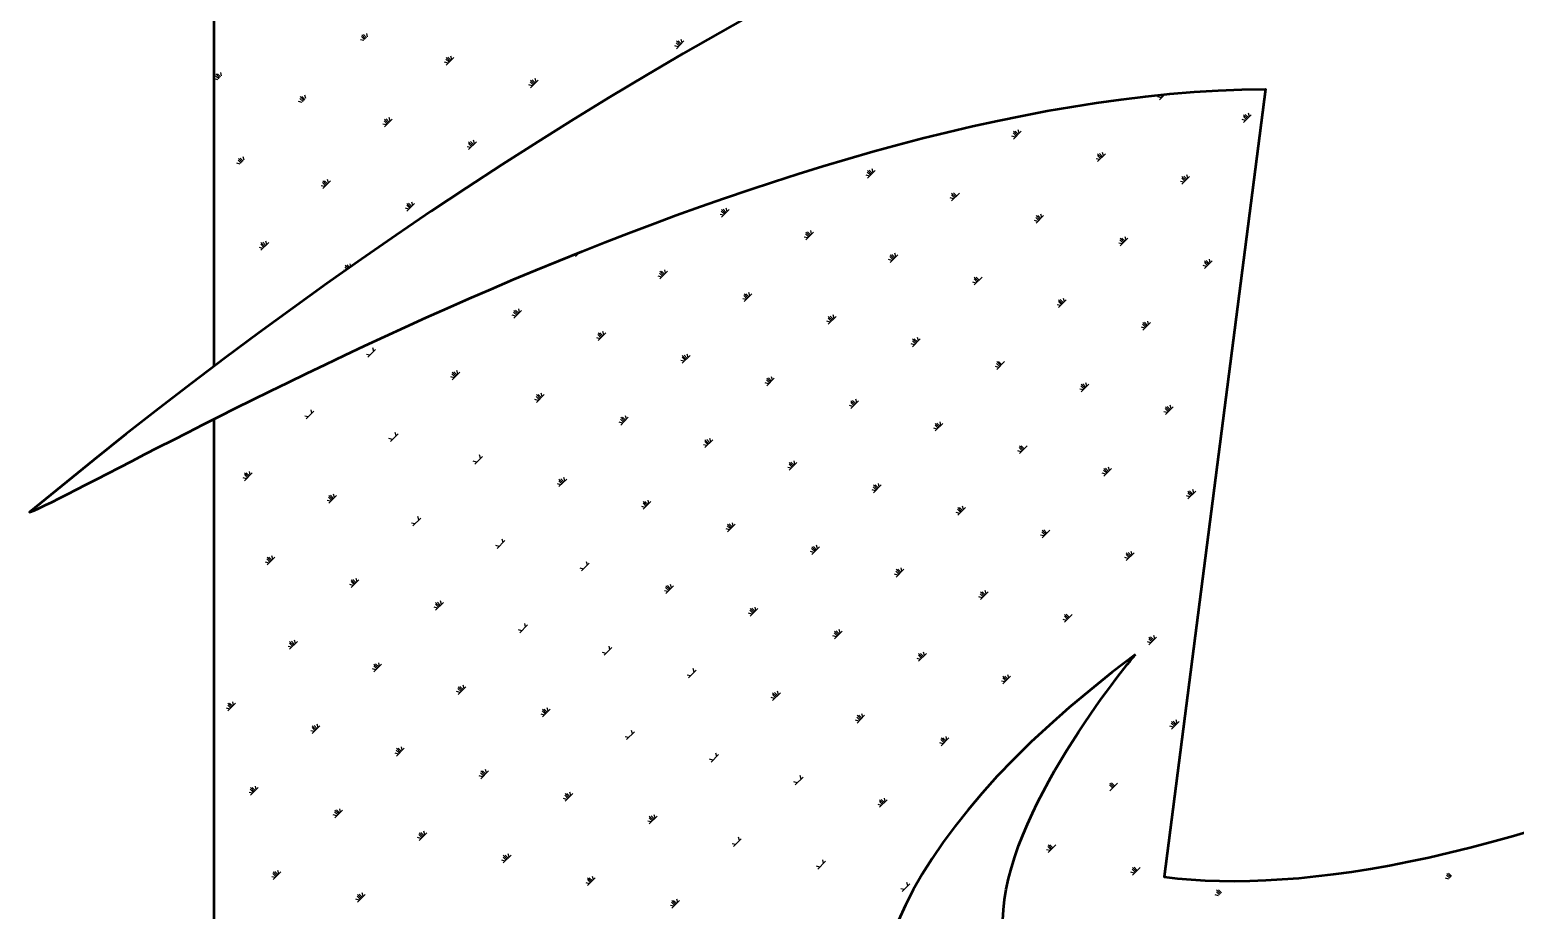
# Model space of a CAD drawing. Extents: x -2746917 to -971774, y -3334247 to -3250358.
# Drawn here: x -2190387 to -2189316, y -3277024 to -3276389 of the extents above; entities that cross this region are included whole.
import ezdxf

# ---------------------------------------------------------------- set-up
doc = ezdxf.new("R2010")
doc.units = 0
doc.header["$LTSCALE"] = 1000
doc.header["$MEASUREMENT"] = 0
doc.layers.get('0').update_dxf_attribs({"linetype": 'CONTINUOUS'})
doc.layers.add('PUB_TITLE', color=4, linetype='CONTINUOUS')

# ---------------------------------------------------------------- blocks, each defined once
blk = doc.blocks.new('A$C28727B96')
at = {"layer": 'PUB_TITLE', "color": 4}
for p, q in [((-1990.1, 35499.4), (-1992.5, 35500)), ((-1989.4, 35500.1), (-1991.6, 35502.3)), ((-1988.7, 35500.8), (-1991.5, 35503.5)), ((-1988, 35501.5), (-1990.2, 35503.7)), ((-1987.3, 35502.2), (-1987.9, 35504.6)), ((-1762, 35496.4), (-1764.8, 35499.2)), ((-1764.8, 35493.6), (-1759.3, 35499.2)), ((-1761.3, 35497.1), (-1763.6, 35499.3)), ((-1760.7, 35497.8), (-1761.3, 35500.2)), ((-1926.6, 35485.9), (-1927.2, 35488.3)), ((-1763.4, 35495), (-1765.9, 35495.7)), ((-1762.7, 35495.7), (-1765, 35497.9)), ((-1929.3, 35483.1), (-1931.8, 35483.8)), ((-1928.6, 35483.8), (-1930.9, 35486)), ((-1928, 35484.5), (-1930.7, 35487.3)), ((-1930.7, 35481.7), (-1925.2, 35487.3)), ((-1927.3, 35485.2), (-1929.5, 35487.4)), ((-2095.3, 35471.2), (-2097.7, 35471.8)), ((-2094.6, 35471.9), (-2096.8, 35474.1)), ((-2093.9, 35472.6), (-2096.6, 35475.4)), ((-2093.2, 35473.3), (-2095.4, 35475.5)), ((-2092.5, 35474), (-2093.1, 35476.4)), ((-1868.6, 35466.8), (-1871, 35467.5)), ((-1867.9, 35467.5), (-1870.1, 35469.8)), ((-1867.2, 35468.2), (-1870, 35471)), ((-1870, 35465.4), (-1864.4, 35471)), ((-1866.5, 35468.9), (-1868.8, 35471.1)), ((-1865.8, 35469.6), (-1866.5, 35472)), ((-2034.5, 35454.9), (-2037, 35455.6)), ((-2033.8, 35455.6), (-2036.1, 35457.8)), ((-2033.1, 35456.3), (-2035.9, 35459.1)), ((-2032.4, 35457), (-2034.7, 35459.2)), ((-2031.7, 35457.7), (-2032.4, 35460.1)), ((-1415.3, 35458.1), (-1417.8, 35458.8)), ((-1416.7, 35456.7), (-1412.9, 35460.6)), ((-1414.6, 35458.8), (-1416.1, 35460.3)), ((-1414, 35459.5), (-1414.8, 35460.4)), ((-1413.3, 35460.2), (-1413.6, 35460.5)), ((-1353.2, 35443.2), (-1356, 35446)), ((-1356, 35440.5), (-1350.5, 35446)), ((-1352.5, 35443.9), (-1354.8, 35446.2)), ((-1351.8, 35444.6), (-1352.5, 35447.1)), ((-1973.8, 35438.7), (-1976.2, 35439.3)), ((-1973.1, 35439.3), (-1975.3, 35441.6)), ((-1972.4, 35440), (-1975.2, 35442.8)), ((-1975.2, 35437.3), (-1969.6, 35442.8)), ((-1971.7, 35440.7), (-1973.9, 35443)), ((-1971, 35441.4), (-1971.7, 35443.9)), ((-1518.4, 35432), (-1520.7, 35434.2)), ((-1517.7, 35432.7), (-1518.4, 35435.1)), ((-1354.6, 35441.8), (-1357, 35442.5)), ((-1353.9, 35442.5), (-1356.1, 35444.8)), ((-1912.4, 35423.1), (-1914.6, 35425.3)), ((-1911.7, 35423.8), (-1914.5, 35426.6)), ((-1914.5, 35421), (-1908.9, 35426.6)), ((-1911, 35424.5), (-1913.2, 35426.7)), ((-1910.3, 35425.2), (-1910.9, 35427.6)), ((-1520.5, 35429.9), (-1523, 35430.6)), ((-1519.8, 35430.6), (-1522.1, 35432.9)), ((-1519.1, 35431.3), (-1521.9, 35434.1)), ((-1521.9, 35428.5), (-1516.4, 35434.1)), ((-2078.3, 35411.2), (-2080.5, 35413.4)), ((-2077.6, 35411.9), (-2080.4, 35414.6)), ((-2076.9, 35412.6), (-2079.1, 35414.8)), ((-2076.2, 35413.2), (-2076.9, 35415.7)), ((-1913.1, 35422.4), (-1915.5, 35423)), ((-1459.8, 35413.7), (-1462.2, 35414.3)), ((-1459.1, 35414.4), (-1461.3, 35416.6)), ((-1458.4, 35415.1), (-1461.2, 35417.8)), ((-1461.2, 35412.3), (-1455.6, 35417.8)), ((-1457.7, 35415.7), (-1459.9, 35418)), ((-1457, 35416.4), (-1457.7, 35418.9)), ((-2079, 35410.5), (-2081.4, 35411.1)), ((-1625.7, 35401.8), (-1628.1, 35402.4)), ((-1625, 35402.4), (-1627.2, 35404.7)), ((-1624.3, 35403.1), (-1627.1, 35405.9)), ((-1627.1, 35400.4), (-1621.5, 35405.9)), ((-1623.6, 35403.8), (-1625.8, 35406.1)), ((-1622.9, 35404.5), (-1623.6, 35407)), ((-1396.3, 35400.2), (-1396.9, 35402.6)), ((-2018.3, 35394.2), (-2020.7, 35394.9)), ((-2017.6, 35394.9), (-2019.8, 35397.1)), ((-2016.9, 35395.6), (-2019.6, 35398.4)), ((-2019.6, 35392.8), (-2014.1, 35398.4)), ((-2016.2, 35396.3), (-2018.4, 35398.5)), ((-2015.5, 35397), (-2016.1, 35399.4)), ((-1399.1, 35397.4), (-1401.5, 35398)), ((-1398.4, 35398.1), (-1400.6, 35400.3)), ((-1397.7, 35398.8), (-1400.5, 35401.6)), ((-1400.5, 35396), (-1394.9, 35401.6)), ((-1397, 35399.5), (-1399.2, 35401.7)), ((-1956.8, 35378.6), (-1959.1, 35380.8)), ((-1956.1, 35379.3), (-1958.9, 35382.1)), ((-1958.9, 35376.5), (-1953.4, 35382.1)), ((-1955.4, 35380), (-1957.7, 35382.2)), ((-1954.7, 35380.7), (-1955.4, 35383.1)), ((-1565, 35385.5), (-1567.4, 35386.1)), ((-1564.3, 35386.2), (-1566.5, 35388.4)), ((-1563.6, 35386.9), (-1566.4, 35389.6)), ((-1566.4, 35384.1), (-1560.8, 35389.6)), ((-1562.9, 35387.6), (-1565.1, 35389.8)), ((-1957.5, 35377.9), (-1960, 35378.6)), ((-1730.9, 35373.6), (-1733.3, 35374.2)), ((-1730.2, 35374.3), (-1732.4, 35376.5)), ((-1729.5, 35375), (-1732.3, 35377.7)), ((-1732.3, 35372.2), (-1726.7, 35377.7)), ((-1728.8, 35375.7), (-1731, 35377.9)), ((-1728.1, 35376.3), (-1728.8, 35378.8)), ((-1503.6, 35369.9), (-1505.8, 35372.1)), ((-1502.9, 35370.6), (-1505.6, 35373.4)), ((-1505.6, 35367.8), (-1500.1, 35373.4)), ((-1502.2, 35371.3), (-1504.4, 35373.5)), ((-1501.5, 35372), (-1502.1, 35374.4)), ((-1669.5, 35358), (-1671.7, 35360.2)), ((-1668.8, 35358.7), (-1671.6, 35361.5)), ((-1671.6, 35355.9), (-1666, 35361.5)), ((-1668.1, 35359.4), (-1670.3, 35361.6)), ((-1667.4, 35360.1), (-1668, 35362.5)), ((-1504.3, 35369.2), (-1506.7, 35369.9)), ((-2062.7, 35349.7), (-2065.1, 35350.4)), ((-2062, 35350.4), (-2064.2, 35352.7)), ((-2061.3, 35351.1), (-2064.1, 35353.9)), ((-2064.1, 35348.4), (-2058.5, 35353.9)), ((-2060.6, 35351.8), (-2062.8, 35354.1)), ((-2059.9, 35352.5), (-2060.6, 35355)), ((-1670.2, 35357.3), (-1672.6, 35357.9)), ((-1443.5, 35352.9), (-1446, 35353.6)), ((-1442.8, 35353.6), (-1445.1, 35355.9)), ((-1442.1, 35354.3), (-1444.9, 35357.1)), ((-1444.9, 35351.5), (-1439.4, 35357.1)), ((-1441.4, 35355), (-1443.7, 35357.2)), ((-1440.7, 35355.7), (-1441.4, 35358.1)), ((-2000.3, 35336), (-2002.1, 35337.8)), ((-1999.3, 35336.7), (-1999.9, 35338.7)), ((-1837.5, 35344), (-1834.7, 35346.7)), ((-1836.1, 35345.4), (-1837.3, 35345.7)), ((-1835.4, 35346.1), (-1835.7, 35346.4)), ((-1609.4, 35341), (-1611.9, 35341.7)), ((-1608.7, 35341.7), (-1611, 35343.9)), ((-1608, 35342.4), (-1610.8, 35345.2)), ((-1610.8, 35339.6), (-1605.3, 35345.2)), ((-1607.4, 35343.1), (-1609.6, 35345.3)), ((-1606.7, 35343.8), (-1607.3, 35346.2)), ((-1382.1, 35337.4), (-1384.3, 35339.6)), ((-1381.4, 35338.1), (-1384.2, 35340.8)), ((-1384.2, 35335.3), (-1378.6, 35340.8)), ((-1380.7, 35338.7), (-1382.9, 35341)), ((-1380, 35339.4), (-1380.7, 35341.9)), ((-2003.3, 35333.8), (-2004.4, 35334.1)), ((-2001.9, 35334.8), (-2003.5, 35336.4)), ((-2001.1, 35335.4), (-2003.4, 35337.6)), ((-1775.3, 35329.1), (-1777.8, 35329.8)), ((-1774.7, 35329.8), (-1776.9, 35332)), ((-1774, 35330.5), (-1776.7, 35333.3)), ((-1776.7, 35327.7), (-1771.2, 35333.3)), ((-1773.3, 35331.2), (-1775.5, 35333.4)), ((-1772.6, 35331.9), (-1773.2, 35334.3)), ((-1548, 35325.4), (-1550.2, 35327.7)), ((-1547.3, 35326.1), (-1550.1, 35328.9)), ((-1550.1, 35323.4), (-1544.5, 35328.9)), ((-1546.6, 35326.8), (-1548.8, 35329.1)), ((-1382.8, 35336.7), (-1385.2, 35337.3)), ((-1713.2, 35314.2), (-1716, 35317)), ((-1716, 35311.5), (-1710.5, 35317)), ((-1712.5, 35314.9), (-1714.8, 35317.1)), ((-1711.8, 35315.6), (-1712.5, 35318)), ((-1548.7, 35324.8), (-1551.1, 35325.4)), ((-1877.7, 35303.7), (-1878.4, 35306.1)), ((-1714.6, 35312.8), (-1717, 35313.5)), ((-1713.9, 35313.5), (-1716.1, 35315.8)), ((-1488, 35308.5), (-1490.4, 35309.1)), ((-1487.3, 35309.2), (-1489.5, 35311.4)), ((-1486.6, 35309.9), (-1489.4, 35312.6)), ((-1489.4, 35307.1), (-1483.8, 35312.6)), ((-1485.9, 35310.6), (-1488.1, 35312.8)), ((-1485.2, 35311.3), (-1485.9, 35313.7)), ((-1880.5, 35300.9), (-1883, 35301.6)), ((-1879.8, 35301.6), (-1882.1, 35303.8)), ((-1879.1, 35302.3), (-1881.9, 35305.1)), ((-1881.9, 35299.5), (-1876.4, 35305.1)), ((-1878.4, 35303), (-1880.7, 35305.2)), ((-1653.9, 35296.6), (-1656.3, 35297.2)), ((-1653.2, 35297.3), (-1655.4, 35299.5)), ((-1652.5, 35298), (-1655.3, 35300.7)), ((-1655.3, 35295.2), (-1649.7, 35300.7)), ((-1651.8, 35298.7), (-1654, 35300.9)), ((-1651.1, 35299.3), (-1651.8, 35301.8)), ((-1426.6, 35292.9), (-1428.8, 35295.1)), ((-1425.9, 35293.6), (-1428.6, 35296.4)), ((-1428.6, 35290.8), (-1423.1, 35296.4)), ((-1425.2, 35294.3), (-1427.4, 35296.5)), ((-1424.5, 35295), (-1425.1, 35297.4)), ((-1819.8, 35284.7), (-1822.2, 35285.3)), ((-1819.1, 35285.4), (-1821.3, 35287.6)), ((-1818.4, 35286), (-1821.2, 35288.8)), ((-1821.2, 35283.3), (-1815.6, 35288.8)), ((-1817.7, 35286.7), (-1819.9, 35289)), ((-1817, 35287.4), (-1817.7, 35289.9)), ((-1591.8, 35281.7), (-1594.6, 35284.5)), ((-1594.6, 35278.9), (-1589, 35284.5)), ((-1591.1, 35282.4), (-1593.3, 35284.6)), ((-1590.4, 35283.1), (-1591, 35285.5)), ((-1427.3, 35292.2), (-1429.7, 35292.9)), ((-1987.1, 35271.4), (-1981.5, 35276.9)), ((-1982.9, 35275.5), (-1983.6, 35278)), ((-1756.3, 35271.2), (-1756.9, 35273.6)), ((-1593.2, 35280.3), (-1595.6, 35280.9)), ((-1592.5, 35281), (-1594.7, 35283.2)), ((-1985.7, 35272.7), (-1988.1, 35273.4)), ((-1759.1, 35268.4), (-1761.5, 35269)), ((-1758.4, 35269.1), (-1760.6, 35271.3)), ((-1757.7, 35269.8), (-1760.5, 35272.6)), ((-1760.5, 35267), (-1754.9, 35272.6)), ((-1757, 35270.5), (-1759.2, 35272.7)), ((-1532.4, 35264), (-1534.9, 35264.7)), ((-1531.7, 35264.7), (-1534, 35266.9)), ((-1531, 35265.4), (-1533.8, 35268.2)), ((-1533.8, 35262.6), (-1528.3, 35268.2)), ((-1530.4, 35266.1), (-1532.6, 35268.3)), ((-1925, 35256.5), (-1927.4, 35257.1)), ((-1924.3, 35257.2), (-1926.5, 35259.4)), ((-1923.6, 35257.9), (-1926.4, 35260.6)), ((-1926.4, 35255.1), (-1920.8, 35260.6)), ((-1922.9, 35258.6), (-1925.1, 35260.8)), ((-1922.2, 35259.3), (-1922.9, 35261.7)), ((-1698.3, 35252.1), (-1700.8, 35252.8)), ((-1697.7, 35252.8), (-1699.9, 35255)), ((-1697, 35253.5), (-1699.7, 35256.3)), ((-1699.7, 35250.7), (-1694.2, 35256.3)), ((-1696.3, 35254.2), (-1698.5, 35256.4)), ((-1695.6, 35254.9), (-1696.2, 35257.3)), ((-1468.9, 35250.5), (-1469.6, 35253)), ((-1863.6, 35240.9), (-1865.8, 35243.1)), ((-1862.9, 35241.6), (-1865.6, 35244.4)), ((-1865.6, 35238.8), (-1860.1, 35244.4)), ((-1862.2, 35242.3), (-1864.4, 35244.5)), ((-1861.5, 35243), (-1862.1, 35245.4)), ((-1471.7, 35247.8), (-1474.1, 35248.4)), ((-1471, 35248.4), (-1473.2, 35250.7)), ((-1470.3, 35249.1), (-1473.1, 35251.9)), ((-1473.1, 35246.4), (-1467.5, 35251.9)), ((-1469.6, 35249.8), (-1471.9, 35252.1)), ((-2031.6, 35226.9), (-2026, 35232.5)), ((-2027.4, 35231.1), (-2028, 35233.5)), ((-1864.3, 35240.2), (-1866.7, 35240.9)), ((-1637.6, 35235.8), (-1640, 35236.5)), ((-1636.9, 35236.5), (-1639.1, 35238.8)), ((-1636.2, 35237.2), (-1639, 35240)), ((-1639, 35234.5), (-1633.5, 35240)), ((-1635.5, 35237.9), (-1637.8, 35240.1)), ((-1634.8, 35238.6), (-1635.5, 35241)), ((-1411, 35231.5), (-1413.4, 35232.1)), ((-1410.3, 35232.2), (-1412.5, 35234.4)), ((-1409.6, 35232.9), (-1412.4, 35235.7)), ((-1412.4, 35230.1), (-1406.8, 35235.7)), ((-1408.9, 35233.6), (-1411.1, 35235.8)), ((-1408.2, 35234.3), (-1408.9, 35236.7)), ((-2030.2, 35228.3), (-2032.6, 35228.9)), ((-1803.5, 35223.9), (-1806, 35224.6)), ((-1802.8, 35224.6), (-1805.1, 35226.8)), ((-1802.1, 35225.3), (-1804.9, 35228.1)), ((-1804.9, 35222.5), (-1799.4, 35228.1)), ((-1801.4, 35226), (-1803.7, 35228.2)), ((-1800.8, 35226.7), (-1801.4, 35229.1)), ((-1576.9, 35219.6), (-1579.3, 35220.2)), ((-1576.2, 35220.3), (-1578.4, 35222.5)), ((-1575.5, 35221), (-1578.3, 35223.7)), ((-1578.3, 35218.2), (-1572.7, 35223.7)), ((-1574.8, 35221.7), (-1577, 35223.9)), ((-1574.1, 35222.3), (-1574.8, 35224.8)), ((-1969.4, 35212), (-1971.9, 35212.7)), ((-1970.8, 35210.6), (-1965.3, 35216.2)), ((-1966.7, 35214.8), (-1967.3, 35217.2)), ((-1742.1, 35208.4), (-1744.3, 35210.6)), ((-1741.4, 35209), (-1744.2, 35211.8)), ((-1744.2, 35206.3), (-1738.6, 35211.8)), ((-1740.7, 35209.7), (-1742.9, 35212)), ((-1740, 35210.4), (-1740.7, 35212.9)), ((-1910.1, 35194.4), (-1904.5, 35199.9)), ((-1905.9, 35198.5), (-1906.6, 35201)), ((-1742.8, 35207.7), (-1745.2, 35208.3)), ((-1516.2, 35203.3), (-1518.6, 35203.9)), ((-1515.5, 35204), (-1517.7, 35206.2)), ((-1514.8, 35204.7), (-1517.6, 35207.5)), ((-1517.6, 35201.9), (-1512, 35207.5)), ((-1514.1, 35205.4), (-1516.3, 35207.6)), ((-2073.2, 35185.2), (-2076, 35188)), ((-2076, 35182.4), (-2070.5, 35188)), ((-2072.5, 35185.9), (-2074.8, 35188.1)), ((-2071.8, 35186.6), (-2072.5, 35189)), ((-1908.7, 35195.7), (-1911.1, 35196.4)), ((-1682.1, 35191.4), (-1684.5, 35192)), ((-1681.4, 35192.1), (-1683.6, 35194.3)), ((-1680.7, 35192.8), (-1683.5, 35195.6)), ((-1683.5, 35190), (-1677.9, 35195.6)), ((-1680, 35193.5), (-1682.2, 35195.7)), ((-1679.3, 35194.2), (-1679.9, 35196.6)), ((-1454.7, 35187.7), (-1457, 35189.9)), ((-1454.1, 35188.4), (-1456.8, 35191.2)), ((-1456.8, 35185.6), (-1451.3, 35191.2)), ((-1453.4, 35189.1), (-1455.6, 35191.3)), ((-1452.7, 35189.8), (-1453.3, 35192.2)), ((-2074.6, 35183.8), (-2077, 35184.5)), ((-2073.9, 35184.5), (-2076.1, 35186.8)), ((-1848, 35179.5), (-1850.4, 35180.1)), ((-1847.3, 35180.2), (-1849.5, 35182.4)), ((-1846.6, 35180.9), (-1849.4, 35183.6)), ((-1849.4, 35178.1), (-1843.8, 35183.6)), ((-1845.9, 35181.6), (-1848.1, 35183.8)), ((-1845.2, 35182.3), (-1845.9, 35184.7)), ((-1620.7, 35175.8), (-1622.9, 35178)), ((-1620, 35176.5), (-1622.7, 35179.3)), ((-1622.7, 35173.7), (-1617.2, 35179.3)), ((-1619.3, 35177.2), (-1621.5, 35179.4)), ((-1618.6, 35177.9), (-1619.2, 35180.3)), ((-1455.4, 35187), (-1457.9, 35187.7)), ((-2013.9, 35167.6), (-2016.3, 35168.2)), ((-2013.2, 35168.3), (-2015.4, 35170.5)), ((-2012.5, 35169), (-2015.3, 35171.7)), ((-2015.3, 35166.2), (-2009.7, 35171.7)), ((-2011.8, 35169.6), (-2014, 35171.9)), ((-2011.1, 35170.3), (-2011.8, 35172.8)), ((-1785.9, 35164.6), (-1788.6, 35167.4)), ((-1788.6, 35161.8), (-1783.1, 35167.4)), ((-1785.2, 35165.3), (-1787.4, 35167.5)), ((-1784.5, 35166), (-1785.1, 35168.4)), ((-1621.3, 35175.1), (-1623.8, 35175.8)), ((-1394.7, 35170.8), (-1397.1, 35171.4)), ((-1394, 35171.5), (-1396.2, 35173.7)), ((-1393.3, 35172.1), (-1396.1, 35174.9)), ((-1396.1, 35169.4), (-1390.5, 35174.9)), ((-1392.6, 35172.8), (-1394.9, 35175.1)), ((-1391.9, 35173.5), (-1392.6, 35176)), ((-1950.4, 35154.1), (-1951, 35156.5)), ((-1787.3, 35163.2), (-1789.7, 35163.9)), ((-1786.6, 35163.9), (-1788.8, 35166.1)), ((-1560.6, 35158.8), (-1563.1, 35159.5)), ((-1559.9, 35159.5), (-1562.1, 35161.8)), ((-1559.2, 35160.2), (-1562, 35163)), ((-1562, 35157.5), (-1556.5, 35163)), ((-1558.5, 35160.9), (-1560.8, 35163.2)), ((-1557.8, 35161.6), (-1558.5, 35164.1)), ((-1953.2, 35151.3), (-1955.6, 35151.9)), ((-1954.6, 35149.9), (-1949, 35155.5)), ((-1726.5, 35146.9), (-1729, 35147.6)), ((-1725.8, 35147.6), (-1728.1, 35149.8)), ((-1725.1, 35148.3), (-1727.9, 35151.1)), ((-1727.9, 35145.5), (-1722.4, 35151.1)), ((-1724.4, 35149), (-1726.7, 35151.2)), ((-1723.8, 35149.7), (-1724.4, 35152.1)), ((-1499.2, 35143.3), (-1501.4, 35145.5)), ((-1498.5, 35144), (-1501.3, 35146.7)), ((-1501.3, 35141.2), (-1495.7, 35146.7)), ((-1497.8, 35144.7), (-1500, 35146.9)), ((-1892.4, 35135), (-1894.9, 35135.7)), ((-1893.8, 35133.6), (-1888.3, 35139.2)), ((-1889.7, 35137.8), (-1890.3, 35140.2)), ((-1664.4, 35132), (-1667.2, 35134.8)), ((-1667.2, 35129.3), (-1661.6, 35134.8)), ((-1663.7, 35132.7), (-1665.9, 35135)), ((-1663, 35133.4), (-1663.7, 35135.9)), ((-1499.9, 35142.6), (-1502.3, 35143.2)), ((-2058.3, 35123.1), (-2060.8, 35123.8)), ((-2057.7, 35123.8), (-2059.9, 35126)), ((-2057, 35124.5), (-2059.7, 35127.3)), ((-2059.7, 35121.7), (-2054.2, 35127.3)), ((-2056.3, 35125.2), (-2058.5, 35127.4)), ((-2055.6, 35125.9), (-2056.2, 35128.3)), ((-1828.9, 35121.5), (-1829.6, 35124)), ((-1665.8, 35130.7), (-1668.2, 35131.3)), ((-1665.1, 35131.4), (-1667.3, 35133.6)), ((-1439.2, 35126.3), (-1441.6, 35127)), ((-1438.5, 35127), (-1440.7, 35129.2)), ((-1437.8, 35127.7), (-1440.6, 35130.5)), ((-1440.6, 35124.9), (-1435, 35130.5)), ((-1437.1, 35128.4), (-1439.3, 35130.6)), ((-1436.4, 35129.1), (-1437, 35131.5)), ((-1831.7, 35118.7), (-1834.1, 35119.4)), ((-1833.1, 35117.4), (-1827.5, 35122.9)), ((-1605.1, 35114.4), (-1607.5, 35115)), ((-1604.4, 35115.1), (-1606.6, 35117.3)), ((-1603.7, 35115.8), (-1606.5, 35118.6)), ((-1606.5, 35113), (-1600.9, 35118.6)), ((-1603, 35116.5), (-1605.2, 35118.7)), ((-1602.3, 35117.2), (-1602.9, 35119.6)), ((-1997.6, 35106.8), (-2000, 35107.5)), ((-1996.9, 35107.5), (-1999.1, 35109.8)), ((-1996.2, 35108.2), (-1999, 35111)), ((-1999, 35105.4), (-1993.5, 35111)), ((-1995.5, 35108.9), (-1997.8, 35111.1)), ((-1994.8, 35109.6), (-1995.5, 35112)), ((-1771, 35102.5), (-1773.4, 35103.1)), ((-1770.3, 35103.2), (-1772.5, 35105.4)), ((-1769.6, 35103.9), (-1772.4, 35106.6)), ((-1772.4, 35101.1), (-1766.8, 35106.6)), ((-1768.9, 35104.6), (-1771.1, 35106.8)), ((-1768.2, 35105.3), (-1768.9, 35107.7)), ((-1543, 35099.5), (-1545.7, 35102.3)), ((-1545.7, 35096.7), (-1540.2, 35102.3)), ((-1542.3, 35100.2), (-1544.5, 35102.4)), ((-1541.6, 35100.9), (-1542.2, 35103.3)), ((-1936.2, 35091.3), (-1938.4, 35093.5)), ((-1935.5, 35092), (-1938.3, 35094.7)), ((-1938.3, 35089.2), (-1932.7, 35094.7)), ((-1934.8, 35092.6), (-1937, 35094.9)), ((-1934.1, 35093.3), (-1934.8, 35095.8)), ((-1544.3, 35098.1), (-1546.8, 35098.8)), ((-1543.7, 35098.8), (-1545.9, 35101)), ((-1936.9, 35090.6), (-1939.3, 35091.2)), ((-1710.3, 35086.2), (-1712.7, 35086.9)), ((-1709.6, 35086.9), (-1711.8, 35089.1)), ((-1708.9, 35087.6), (-1711.6, 35090.4)), ((-1711.6, 35084.8), (-1706.1, 35090.4)), ((-1708.2, 35088.3), (-1710.4, 35090.5)), ((-1707.5, 35089), (-1708.1, 35091.4)), ((-1483.6, 35081.8), (-1486.1, 35082.5)), ((-1482.9, 35082.5), (-1485.2, 35084.8)), ((-1482.2, 35083.2), (-1485, 35086)), ((-1485, 35080.5), (-1479.5, 35086)), ((-1481.5, 35083.9), (-1483.8, 35086.2)), ((-1876.2, 35074.3), (-1878.6, 35074.9)), ((-1877.6, 35072.9), (-1872, 35078.5)), ((-1873.4, 35077.1), (-1874, 35079.5)), ((-1649.5, 35069.9), (-1652, 35070.6)), ((-1648.8, 35070.6), (-1651.1, 35072.9)), ((-1648.1, 35071.3), (-1650.9, 35074.1)), ((-1650.9, 35068.5), (-1645.4, 35074.1)), ((-1647.4, 35072), (-1649.7, 35074.2)), ((-1646.8, 35072.7), (-1647.4, 35075.1)), ((-1420.1, 35068.4), (-1420.8, 35070.8)), ((-2042.1, 35062.4), (-2044.5, 35063)), ((-2041.4, 35063.1), (-2043.6, 35065.3)), ((-2040.7, 35063.8), (-2043.5, 35066.5)), ((-2043.5, 35061), (-2037.9, 35066.5)), ((-2040, 35064.5), (-2042.2, 35066.7)), ((-2039.3, 35065.2), (-2039.9, 35067.6)), ((-1816.8, 35056.6), (-1811.3, 35062.2)), ((-1812.7, 35060.8), (-1813.3, 35063.2)), ((-1422.9, 35065.6), (-1425.3, 35066.2)), ((-1422.2, 35066.3), (-1424.4, 35068.5)), ((-1421.5, 35067), (-1424.3, 35069.7)), ((-1424.3, 35064.2), (-1418.7, 35069.7)), ((-1420.8, 35067.7), (-1423, 35069.9)), ((-1980.7, 35046.8), (-1982.9, 35049)), ((-1980, 35047.5), (-1982.7, 35050.3)), ((-1982.7, 35044.7), (-1977.2, 35050.3)), ((-1979.3, 35048.2), (-1981.5, 35050.4)), ((-1978.6, 35048.9), (-1979.2, 35051.3)), ((-1815.4, 35058), (-1817.9, 35058.7)), ((-1588.8, 35053.7), (-1591.2, 35054.3)), ((-1588.1, 35054.4), (-1590.3, 35056.6)), ((-1587.4, 35055.1), (-1590.2, 35057.8)), ((-1590.2, 35052.3), (-1584.6, 35057.8)), ((-1586.7, 35055.7), (-1588.9, 35058)), ((-1586, 35056.4), (-1586.7, 35058.9)), ((-1981.3, 35046.1), (-1983.8, 35046.8)), ((-1754.7, 35041.8), (-1757.1, 35042.4)), ((-1756.1, 35040.4), (-1750.5, 35045.9)), ((-1751.9, 35044.5), (-1752.6, 35047)), ((-1528.1, 35037.4), (-1530.5, 35038)), ((-1527.4, 35038.1), (-1529.6, 35040.3)), ((-1526.7, 35038.8), (-1529.5, 35041.6)), ((-1529.5, 35036), (-1523.9, 35041.6)), ((-1526, 35039.5), (-1528.2, 35041.7)), ((-1525.3, 35040.2), (-1526, 35042.6)), ((-1920.6, 35029.8), (-1923.1, 35030.5)), ((-1919.9, 35030.5), (-1922.2, 35032.8)), ((-1919.2, 35031.2), (-1922, 35034)), ((-1922, 35028.4), (-1916.5, 35034)), ((-1918.5, 35031.9), (-1920.8, 35034.1)), ((-1917.8, 35032.6), (-1918.5, 35035)), ((-1693.3, 35026.2), (-1695.5, 35028.4)), ((-1692.6, 35026.9), (-1695.4, 35029.6)), ((-1695.4, 35024.1), (-1689.8, 35029.6)), ((-1691.9, 35027.6), (-1694.1, 35029.8)), ((-1691.2, 35028.3), (-1691.9, 35030.7)), ((-2086.5, 35017.9), (-2089, 35018.6)), ((-2085.8, 35018.6), (-2088.1, 35020.8)), ((-2085.1, 35019.3), (-2087.9, 35022.1)), ((-2087.9, 35016.5), (-2082.4, 35022.1)), ((-2084.4, 35020), (-2086.7, 35022.2)), ((-2083.8, 35020.7), (-2084.4, 35023.1)), ((-1858.5, 35015), (-1861.3, 35017.7)), ((-1861.3, 35012.2), (-1855.7, 35017.7)), ((-1857.8, 35015.7), (-1860, 35017.9)), ((-1857.1, 35016.3), (-1857.8, 35018.8)), ((-1694, 35025.5), (-1696.4, 35026.1)), ((-2023.7, 35003.7), (-2025.9, 35006)), ((-2023, 35004.4), (-2023.7, 35006.9)), ((-1859.9, 35013.6), (-1862.3, 35014.2)), ((-1859.2, 35014.3), (-1861.4, 35016.5)), ((-1633.3, 35009.2), (-1635.7, 35009.9)), ((-1632.6, 35009.9), (-1634.8, 35012.1)), ((-1631.9, 35010.6), (-1634.6, 35013.4)), ((-1634.6, 35007.8), (-1629.1, 35013.4)), ((-1631.2, 35011.3), (-1633.4, 35013.5)), ((-1630.5, 35012), (-1631.1, 35014.4)), ((-1405.9, 35005.5), (-1408.2, 35007.8)), ((-1405.2, 35006.2), (-1408, 35009)), ((-1408, 35003.5), (-1402.5, 35009)), ((-1404.5, 35006.9), (-1406.8, 35009.2)), ((-1403.8, 35007.6), (-1404.5, 35010.1)), ((-2025.8, 35001.7), (-2028.2, 35002.3)), ((-2025.1, 35002.3), (-2027.3, 35004.6)), ((-2024.4, 35003), (-2027.2, 35005.8)), ((-2027.2, 35000.3), (-2021.6, 35005.8)), ((-1799.2, 34997.3), (-1801.6, 34997.9)), ((-1800.6, 34995.9), (-1795, 35001.5)), ((-1796.4, 35000.1), (-1797, 35002.5)), ((-1571.8, 34993.6), (-1574.1, 34995.9)), ((-1571.1, 34994.3), (-1573.9, 34997.1)), ((-1573.9, 34991.5), (-1568.4, 34997.1)), ((-1570.4, 34995), (-1572.7, 34997.2)), ((-1569.8, 34995.7), (-1570.4, 34998.1)), ((-1406.6, 35004.8), (-1409.1, 35005.5)), ((-1965.1, 34985.4), (-1967.5, 34986)), ((-1964.4, 34986.1), (-1966.6, 34988.3)), ((-1963.7, 34986.8), (-1966.5, 34989.6)), ((-1966.5, 34984), (-1960.9, 34989.6)), ((-1963, 34987.5), (-1965.2, 34989.7)), ((-1962.3, 34988.2), (-1962.9, 34990.6)), ((-1739.8, 34979.6), (-1734.3, 34985.2)), ((-1735.7, 34983.8), (-1736.3, 34986.2)), ((-1572.5, 34992.9), (-1575, 34993.6)), ((-1901.6, 34971.9), (-1902.2, 34974.3)), ((-1738.4, 34981), (-1740.9, 34981.7)), ((-1904.4, 34969.1), (-1906.8, 34969.8)), ((-1903.7, 34969.8), (-1905.9, 34972)), ((-1903, 34970.5), (-1905.7, 34973.3)), ((-1905.7, 34967.7), (-1900.2, 34973.3)), ((-1902.3, 34971.2), (-1904.5, 34973.4)), ((-1677.7, 34964.8), (-1680.1, 34965.4)), ((-1679.1, 34963.4), (-1673.5, 34968.9)), ((-1674.9, 34967.5), (-1675.6, 34970)), ((-1450.4, 34961.1), (-1452.6, 34963.3)), ((-1449.7, 34961.8), (-1452.5, 34964.6)), ((-1452.5, 34959), (-1446.9, 34964.6)), ((-1449, 34962.5), (-1451.2, 34964.7)), ((-2070.3, 34957.2), (-2072.7, 34957.9)), ((-2069.6, 34957.9), (-2071.8, 34960.1)), ((-2068.9, 34958.6), (-2071.6, 34961.4)), ((-2071.6, 34955.8), (-2066.1, 34961.4)), ((-2068.2, 34959.3), (-2070.4, 34961.5)), ((-2067.5, 34960), (-2068.1, 34962.4)), ((-1843.6, 34952.8), (-1846.1, 34953.5)), ((-1842.9, 34953.5), (-1845.2, 34955.8)), ((-1842.2, 34954.2), (-1845, 34957)), ((-1845, 34951.5), (-1839.5, 34957)), ((-1841.5, 34954.9), (-1843.8, 34957.1)), ((-1840.8, 34955.6), (-1841.5, 34958)), ((-1615.6, 34949.9), (-1618.4, 34952.6)), ((-1618.4, 34947.1), (-1612.8, 34952.6)), ((-1614.9, 34950.6), (-1617.1, 34952.8)), ((-1614.2, 34951.3), (-1614.9, 34953.7)), ((-2008.8, 34941.6), (-2011.1, 34943.8)), ((-2008.1, 34942.3), (-2010.9, 34945.1)), ((-2010.9, 34939.5), (-2005.4, 34945.1)), ((-2007.4, 34943), (-2009.7, 34945.2)), ((-2006.8, 34943.7), (-2007.4, 34946.1)), ((-1780.1, 34939.3), (-1780.8, 34941.8)), ((-1617, 34948.5), (-1619.4, 34949.1)), ((-1616.3, 34949.2), (-1618.5, 34951.4)), ((-2009.5, 34940.9), (-2012, 34941.6)), ((-1782.9, 34936.6), (-1785.3, 34937.2)), ((-1782.2, 34937.3), (-1784.4, 34939.5)), ((-1781.5, 34938), (-1784.3, 34940.7)), ((-1784.3, 34935.2), (-1778.7, 34940.7)), ((-1780.8, 34938.7), (-1783, 34940.9)), ((-1948.8, 34924.7), (-1951.2, 34925.3)), ((-1948.1, 34925.4), (-1950.3, 34927.6)), ((-1947.4, 34926), (-1950.2, 34928.8)), ((-1950.2, 34923.3), (-1944.6, 34928.8)), ((-1946.7, 34926.7), (-1948.9, 34929)), ((-1946, 34927.4), (-1946.7, 34929.9)), ((-1722.2, 34920.3), (-1724.6, 34920.9)), ((-1723.6, 34918.9), (-1718, 34924.5)), ((-1719.4, 34923.1), (-1720, 34925.5)), ((-1887.4, 34909.1), (-1889.6, 34911.3)), ((-1886.7, 34909.8), (-1889.5, 34912.6)), ((-1889.5, 34907), (-1883.9, 34912.6)), ((-1886, 34910.5), (-1888.2, 34912.7)), ((-1885.3, 34911.2), (-1886, 34913.6)), ((-1495.5, 34915.9), (-1498, 34916.6)), ((-1494.8, 34916.6), (-1497.1, 34918.9)), ((-1494.1, 34917.3), (-1496.9, 34920.1)), ((-1496.9, 34914.5), (-1491.4, 34920.1)), ((-1493.5, 34918), (-1495.7, 34920.2)), ((-2053.3, 34897.2), (-2055.5, 34899.4)), ((-2052.6, 34897.9), (-2055.4, 34900.6)), ((-2055.4, 34895.1), (-2049.8, 34900.6)), ((-2051.9, 34898.6), (-2054.1, 34900.8)), ((-2051.2, 34899.3), (-2051.9, 34901.7)), ((-1888.1, 34908.4), (-1890.5, 34909)), ((-1661.4, 34904), (-1663.9, 34904.7)), ((-1662.8, 34902.6), (-1657.3, 34908.2)), ((-1658.7, 34906.8), (-1659.3, 34909.2)), ((-1434.8, 34899.7), (-1437.2, 34900.3)), ((-1434.1, 34900.4), (-1436.3, 34902.6)), ((-1433.4, 34901.1), (-1436.2, 34903.8)), ((-1436.2, 34898.3), (-1430.6, 34903.8)), ((-1432.7, 34901.7), (-1434.9, 34904)), ((-1206.8, 34896.7), (-1209.6, 34899.5)), ((-1206.1, 34897.4), (-1208.3, 34899.6)), ((-2054, 34896.5), (-2056.4, 34897.1)), ((-1827.4, 34892.1), (-1829.8, 34892.8)), ((-1826.7, 34892.8), (-1828.9, 34895)), ((-1826, 34893.5), (-1828.7, 34896.3)), ((-1828.7, 34890.7), (-1823.2, 34896.3)), ((-1825.3, 34894.2), (-1827.5, 34896.4)), ((-1824.6, 34894.9), (-1825.2, 34897.3)), ((-1600.7, 34887.8), (-1603.1, 34888.4)), ((-1602.1, 34886.4), (-1596.5, 34891.9)), ((-1597.9, 34890.5), (-1598.6, 34893)), ((-1208.2, 34895.3), (-1210.6, 34896)), ((-1207.5, 34896), (-1209.7, 34898.2)), ((-1993.3, 34880.2), (-1995.7, 34880.9)), ((-1992.6, 34880.9), (-1994.8, 34883.1)), ((-1991.9, 34881.6), (-1994.6, 34884.4)), ((-1994.6, 34878.8), (-1989.1, 34884.4)), ((-1991.2, 34882.3), (-1993.4, 34884.5)), ((-1990.5, 34883), (-1991.1, 34885.4)), ((-1765.9, 34876.5), (-1768.2, 34878.8)), ((-1765.2, 34877.2), (-1768, 34880)), ((-1768, 34874.5), (-1762.5, 34880)), ((-1764.5, 34877.9), (-1766.8, 34880.1)), ((-1763.8, 34878.6), (-1764.5, 34881)), ((-1374.1, 34883.4), (-1376.5, 34884)), ((-1373.4, 34884.1), (-1375.6, 34886.3)), ((-1372.7, 34884.8), (-1375.5, 34887.6)), ((-1372, 34885.5), (-1374.2, 34887.7)), ((-1766.6, 34875.8), (-1769.1, 34876.5))]:
    blk.add_line(p, q, dxfattribs=at)
at = {"layer": 'PUB_TITLE', "color": 4, "lineweight": 53}
for points, knots in [([(-2097.9, 35264.9), (-2097.9, 35657.3), (-2097.9, 36051.8), (-2097.9, 36051.8), (-2097.9, 36131.1), (-2033.1, 36196), (-1953.8, 36196), (-1953.8, 36196), (-391.6, 36196), (-391.6, 36196), (-312.3, 36196), (-247.4, 36131.1), (-247.4, 36051.8), (-247.4, 36051.8), (-247.4, 35733.4), (-247.4, 35384)], [6.497483, 6.497483, 6.497483, 6.497483, 7, 7, 7, 8, 8, 8, 9, 9, 9, 10, 10, 10, 10.451509, 10.451509, 10.451509, 10.451509]), ([(-495.7, 35795.9), (-79.1, 35729), (-410.9, 35242.2), (-844.3, 35056.5), (-538.5, 35270.8), (-337.5, 35674.1), (-866.2, 35542.5), (-866.2, 35542.5), (-945.7, 35009.6), (-945.7, 35009.6), (-1159.9, 34909.5), (-1313.8, 34884.5), (-1413.2, 34897), (-1413.2, 34897), (-1340.3, 35464.4), (-1340.3, 35464.4), (-1701.5, 35462.7), (-2170.3, 35183.6), (-2230.8, 35159.7), (-1744.8, 35563.1), (-1093, 35891.8), (-495.7, 35795.9)], [0, 0, 0, 0, 1, 1, 1, 2, 2, 2, 3, 3, 3, 4, 4, 4, 5, 5, 5, 6, 6, 6, 7, 7, 7, 7]), ([(-1434, 35057.2), (-1434, 35057.2), (-1790.7, 34634.6), (-1125.1, 34853.1), (-629.7, 35010.9), (-189.2, 35389.6), (-167.9, 35499.4), (-167.9, 35499.4), (-226.3, 35271.7), (-363.8, 35085.1), (-378.4, 35038.7), (-787.1, 34598.3), (-1271.2, 34586.3), (-1565.9, 34572.1), (-1800.9, 34782), (-1434, 35057.2)], [0, 0, 0, 0, 1, 1, 1, 2, 2, 2, 3, 3, 3, 4, 4, 4, 5, 5, 5, 5]), ([(-247.4, 35284.9), (-247.4, 34889.7), (-247.4, 34489.7), (-247.4, 34489.7), (-247.4, 34410.4), (-312.3, 34345.5), (-391.6, 34345.5), (-391.6, 34345.5), (-1953.8, 34345.5), (-1953.8, 34345.5), (-2033.1, 34345.5), (-2097.9, 34410.4), (-2097.9, 34489.7), (-2097.9, 34489.7), (-2097.9, 34851.4), (-2097.9, 35226.7)], [2.493971, 2.493971, 2.493971, 2.493971, 3, 3, 3, 4, 4, 4, 5, 5, 5, 6, 6, 6, 6.481204, 6.481204, 6.481204, 6.481204])]:
    blk.add_open_spline(points, degree=3, knots=knots, dxfattribs=at)

msp = doc.modelspace()

# ---------------------------------------------------------------- block references
at = {"ltscale": 1.5}
msp.add_blockref('A$C28727B96', (-2188156.21, -3311896.69), dxfattribs=at)

doc.saveas('drawing.dxf')
